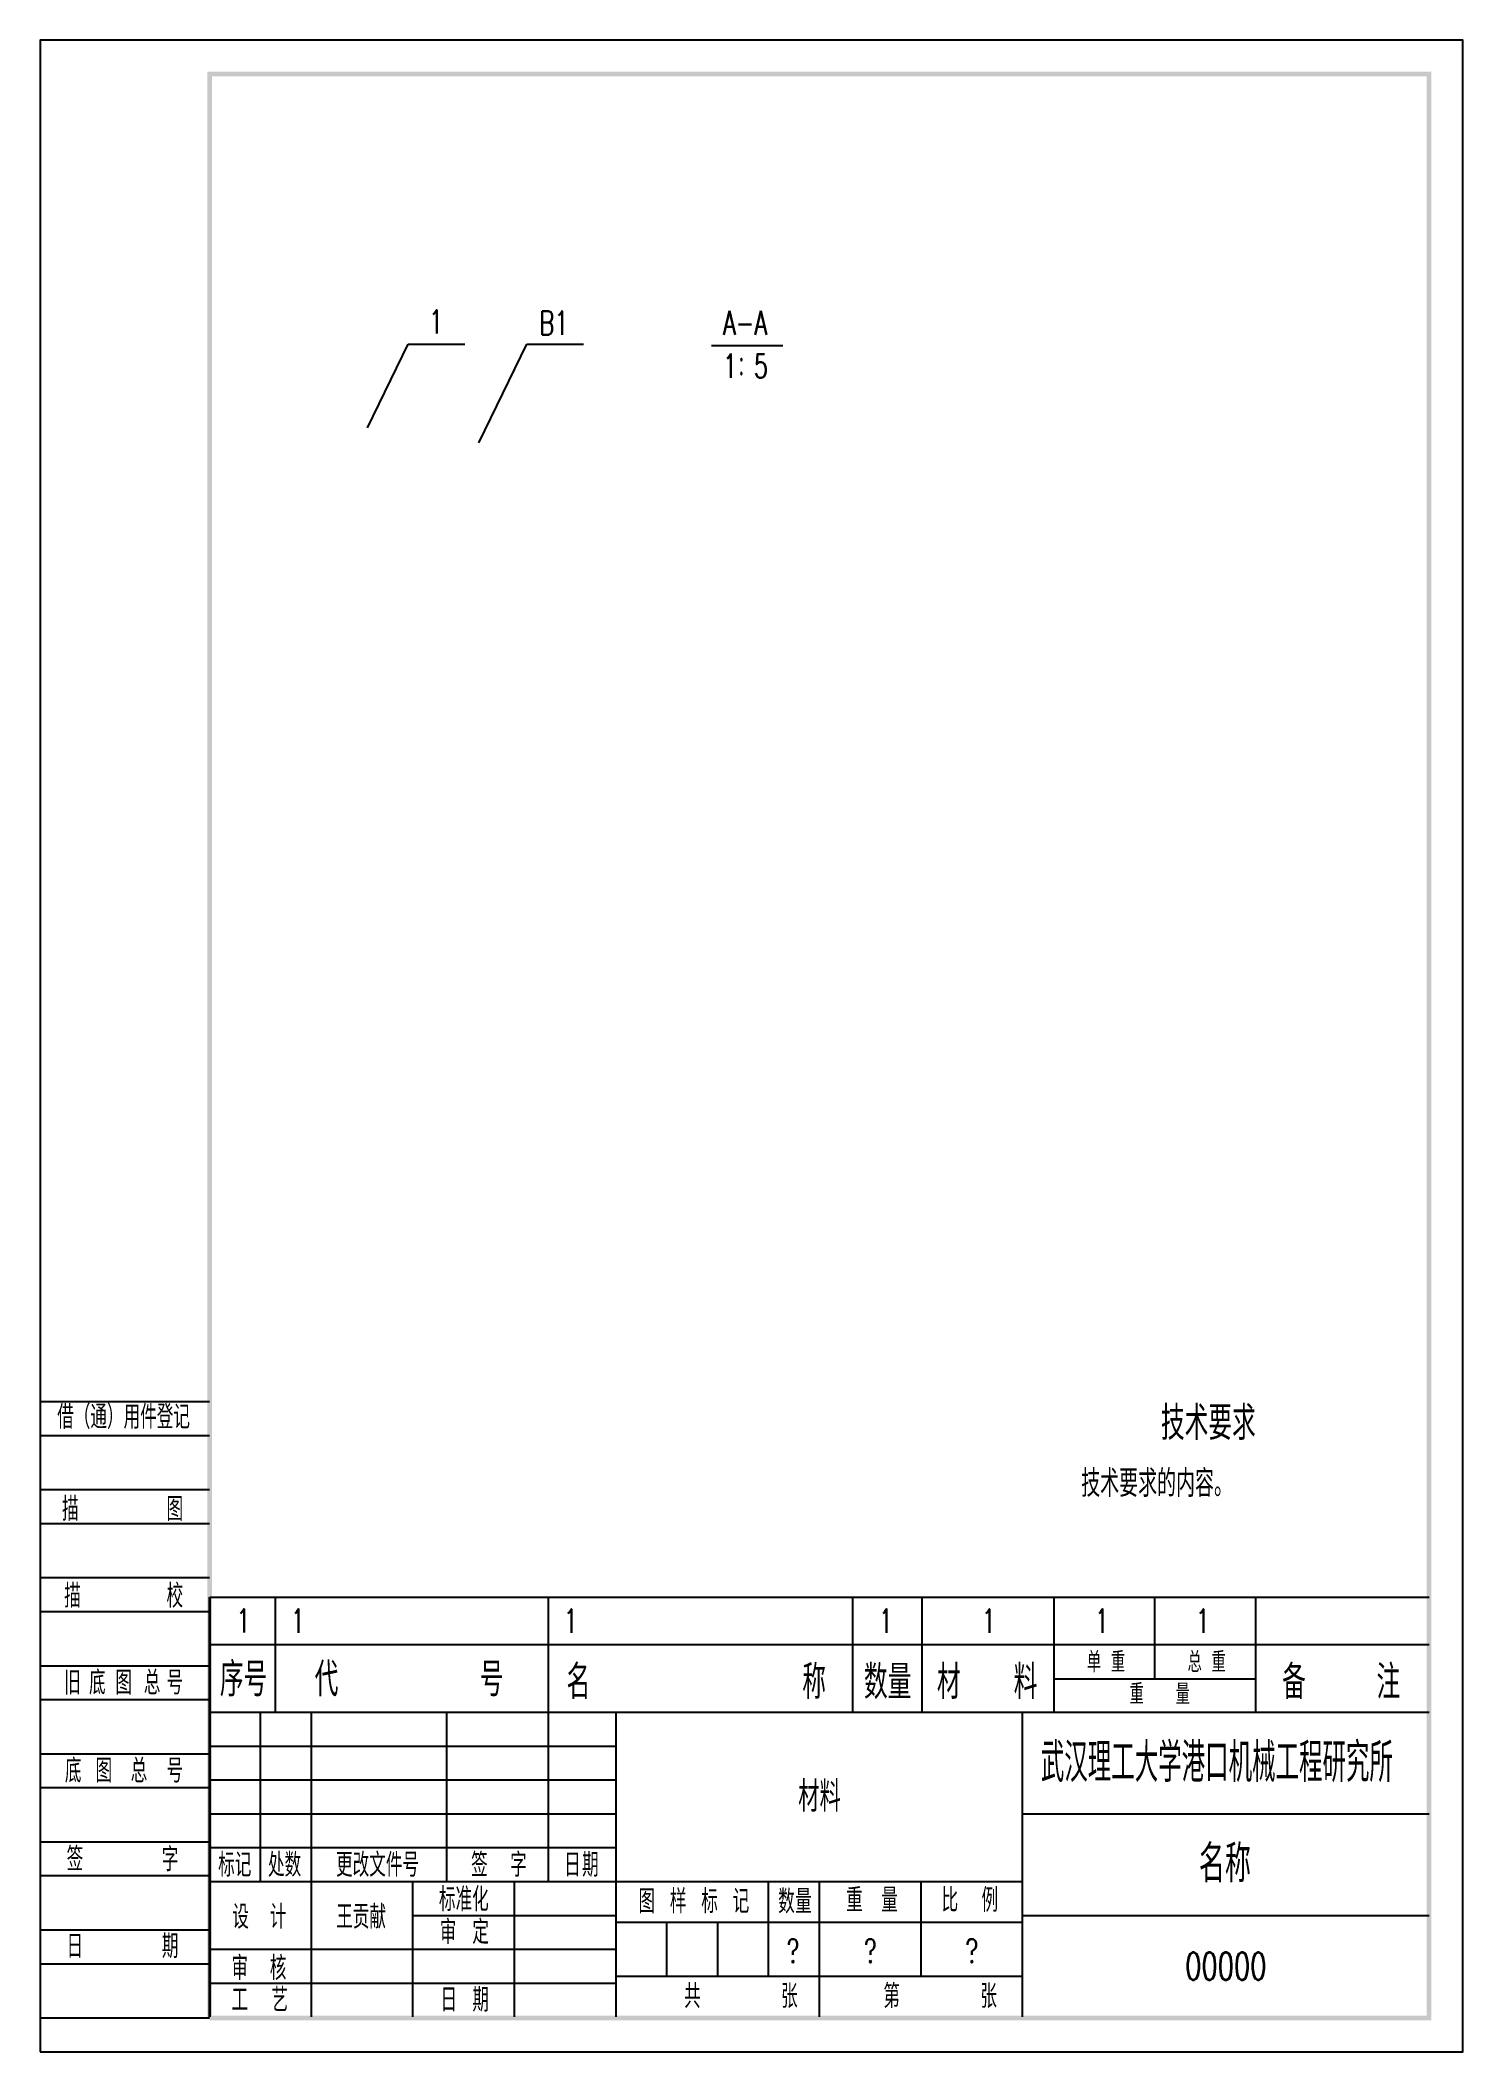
# Model space of a CAD drawing. Extents: x -79 to 131, y -50 to 247.
import ezdxf
from ezdxf.enums import TextEntityAlignment as Align

# ---------------------------------------------------------------- set-up
doc = ezdxf.new("R2010")
doc.units = 0
doc.header["$MEASUREMENT"] = 0
doc.layers.add('L1', color=2, linetype='CONTINUOUS', lineweight=35)
doc.layers.add('L3', color=4, linetype='CONTINUOUS')
doc.styles.add('HZ', font='txt', dxfattribs={"width": 0.7, "bigfont": 'hztxt'})
doc.styles.add('HZTXT', font='ROMANS', dxfattribs={"width": 0.7, "bigfont": 'HZTXT'})

msp = doc.modelspace()

# ---------------------------------------------------------------- linework, layer by layer
at = {"layer": 'L1'}
for p, q in [((-53.71, 0.58), (-53.71, 17.58)), ((-53.71, -44.42), (-53.71, 0.58))]:
    msp.add_line(p, q, dxfattribs=at)
msp.add_point((-53.71, 0.58), dxfattribs=at)
for points in [[(125.92, 242.09), (126.62, 242.79), (-53.38, 242.09), (-54.08, 242.79)], [(-53.38, 242.09), (-54.08, 242.79), (-53.38, -44.56), (-54.08, -44.56)], [(125.92, -44.21), (126.62, -44.91), (125.92, 242.09), (126.62, 242.79)], [(-53.73, -44.21), (-53.73, -44.91), (125.92, -44.21), (126.62, -44.91)]]:
    msp.add_trace(points, dxfattribs=at)
at = {"layer": 'L3'}
for p, q in [((-30.4, 190.19), (-24.43, 202.57)), ((-24.43, 202.57), (-16.06, 202.57)), ((-13.97, 187.99), (-6.9, 202.57)), ((-6.9, 202.57), (1.46, 202.57)), ((20.35, 202.36), (30.9, 202.36)), ((-78.73, 46.44), (-53.73, 46.44)), ((-78.73, 41.44), (-53.73, 41.44)), ((-78.73, 33.44), (-53.73, 33.44)), ((-78.73, 28.44), (-53.73, 28.44)), ((-78.73, 20.44), (-53.73, 20.44)), ((-78.73, 15.44), (-53.73, 15.44)), ((-53.71, 17.58), (126.29, 17.58)), ((-43.98, 0.58), (-43.98, 17.58)), ((-3.71, 0.58), (-3.71, 17.58)), ((41.21, 0.58), (41.21, 17.58)), ((51.44, 0.58), (51.44, 17.58)), ((70.95, 0.58), (70.95, 17.58)), ((85.83, 5.48), (85.83, 17.58)), ((100.7, 0.58), (100.7, 17.58)), ((-53.71, 10.58), (126.29, 10.58)), ((-78.73, 7.44), (-53.73, 7.44)), ((70.96, 5.48), (100.7, 5.48)), ((-78.73, 2.44), (-53.73, 2.44)), ((-53.71, 0.58), (126.29, 0.58)), ((-46.21, -24.42), (-46.21, 0.58)), ((-38.71, -44.42), (-38.71, 0.58)), ((-18.71, -24.42), (-18.71, 0.58)), ((-3.71, -24.42), (-3.71, 0.58)), ((6.29, -44.42), (6.29, 0.58)), ((66.29, -44.42), (66.29, 0.58)), ((-78.73, -5.56), (-53.73, -5.56)), ((-53.71, -4.42), (6.29, -4.42)), ((-78.73, -10.56), (-53.73, -10.56)), ((-53.71, -9.42), (6.29, -9.42)), ((-53.71, -14.42), (6.29, -14.42)), ((66.29, -14.42), (126.29, -14.42)), ((-78.73, -18.56), (-53.73, -18.56)), ((-53.71, -19.42), (6.29, -19.42)), ((-78.73, -23.56), (-53.73, -23.56)), ((-53.71, -24.42), (6.29, -24.42)), ((-23.71, -44.42), (-23.71, -24.42)), ((-8.71, -44.42), (-8.71, -24.42)), ((6.29, -24.42), (66.29, -24.42)), ((28.79, -38.42), (28.79, -24.42)), ((36.29, -44.42), (36.29, -24.42)), ((51.29, -38.42), (51.29, -24.42)), ((-23.71, -29.42), (6.29, -29.42)), ((66.29, -29.42), (126.29, -29.42)), ((-78.73, -31.56), (-53.73, -31.56)), ((6.29, -30.42), (66.29, -30.42)), ((13.79, -38.42), (13.79, -30.42)), ((21.29, -38.42), (21.29, -30.42)), ((-53.71, -34.42), (6.29, -34.42)), ((-78.73, -36.56), (-53.73, -36.56)), ((6.29, -38.42), (66.29, -38.42)), ((-53.71, -39.42), (6.29, -39.42)), ((-78.73, -44.56), (-53.73, -44.56))]:
    msp.add_line(p, q, dxfattribs=at)
msp.add_lwpolyline([(-78.73, -49.56), (131.27, -49.56), (131.27, 247.44), (-78.73, 247.44)], close=True, dxfattribs=at)

# ---------------------------------------------------------------- texts
at = {"layer": 'L1', "style": 'HZTXT', "width": 0.7}
for s, height, p in [('单 重', 3, (78.61, 6.48)), ('总 重', 3, (93.46, 6.48)), ('序号', 5, (-48.71, 2.92)), ('代        号', 5, (-24.29, 2.92)), ('名            称', 5, (18.11, 2.53)), ('数量', 5, (46.37, 2.53)), ('材   料', 5, (61.06, 2.53)), ('备    注', 5, (113.32, 2.53)), ('重   量', 3, (86.53, 1.75))]:
    msp.add_text(s, height=height, dxfattribs=at).set_placement(p, align=Align.CENTER)
at = {"layer": 'L1', "style": 'HZTXT', "width": 0.6}
msp.add_text('武汉理工大学港口机械工程研究所', height=5.775, dxfattribs=at).set_placement((68.98, -9.74))
at = {"layer": 'L1', "style": 'HZTXT', "width": 0.7}
for s, height, p in [('名称', 5.5, (96.15, -21.79)), ('00000', 4, (96.29, -36.92))]:
    msp.add_text(s, height=height, dxfattribs=at).set_placement(p, align=Align.MIDDLE_CENTER)
at = {"layer": 'L3', "style": 'HZTXT', "width": 0.7}
for s, height, p in [('1', 3.5, (-20.31, 205.87)), ('B1', 3.5, (-2.9, 205.7)), ('1', 3.5, (-48.75, 14.07)), ('材料', 4.5, (36.31, -11.88))]:
    msp.add_text(s, height=height, dxfattribs=at).set_placement(p, align=Align.MIDDLE_CENTER)
at = {"layer": 'L3', "width": 0.7}
for s, height, style, p in [('A-A', 3.5, 'HZTXT', (22.06, 203.96)), ('1：5', 3.5, 'HZTXT', (22.06, 197.59)), ('技术要求', 5, 'HZTXT', (86.71, 40.77)), ('技术要求的内容。', 4, 'HZTXT', (74.94, 32.36)), ('描', 3.5, 'HZTXT', (-75.52, 28.81)), ('描', 3.5, 'HZTXT', (-75.2, 16)), ('1', 3.5, 'HZTXT', (-41.75, 12.31)), ('1', 3.5, 'HZTXT', (-1.47, 12.31)), ('旧', 3.5, 'HZTXT', (-75.2, 3.18)), ('签', 3.5, 'HZTXT', (-74.84, -22.85)), ('签', 3.5, 'HZ', (-15.13, -23.73)), ('日', 3.5, 'HZ', (-1.41, -23.73)), ('数', 3.5, 'HZ', (30.2, -29.13)), ('重', 3.5, 'HZ', (40.24, -28.92)), ('比', 3.5, 'HZ', (54.33, -28.92)), ('设', 3.5, 'HZ', (-50.38, -31.39)), ('日', 3.5, 'HZTXT', (-74.84, -35.73)), ('审', 3.5, 'HZ', (-19.75, -33.65)), ('审', 3.5, 'HZ', (-50.5, -38.96)), ('工', 3.5, 'HZ', (-50.5, -43.65)), ('日', 3.5, 'HZ', (-19.64, -43.65))]:
    msp.add_text(s, height=height, dxfattribs=dict(at, style=style)).set_placement(p)
for s, style, p in [('借（通）用件登记', 'HZTXT', (-66.43, 42.42)), ('1', 'HZTXT', (46.1, 12.31)), ('1', 'HZTXT', (61.28, 12.31)), ('1', 'HZTXT', (78, 12.31)), ('1', 'HZTXT', (92.88, 12.31)), ('底', 'HZTXT', (-70.31, 3.18)), ('图', 'HZTXT', (-66.43, 3.18)), ('总', 'HZTXT', (-62.22, 3.18)), ('底', 'HZTXT', (-73.87, -9.82)), ('图', 'HZTXT', (-69.34, -9.82)), ('总', 'HZTXT', (-64.16, -9.82)), ('标记', 'HZ', (-50.02, -23.73)), ('处数', 'HZ', (-42.66, -23.73)), ('更改文件号', 'HZ', (-28.94, -23.73)), ('标准化', 'HZ', (-16.2, -28.81)), ('图 样 标 记', 'HZ', (17.76, -29.11)), ('?', 'HZTXT', (32.39, -36.42)), ('?', 'HZTXT', (43.81, -36.42)), ('?', 'HZTXT', (58.79, -36.42)), ('共     张', 'HZ', (24.7, -43.1)), ('第     张', 'HZ', (54.12, -43.1))]:
    msp.add_text(s, height=3.5, dxfattribs=dict(at, style=style)).set_placement(p, align=Align.CENTER)
for s, style, p in [(' 图', 'HZTXT', (-57.64, 28.81)), ('校', 'HZTXT', (-57.64, 16)), ('号', 'HZTXT', (-57.64, 3.18)), ('号', 'HZTXT', (-57.64, -9.82)), ('字', 'HZTXT', (-58.34, -22.91)), ('字', 'HZ', (-6.91, -23.73)), ('期', 'HZ', (3.69, -23.73)), ('量', 'HZ', (35.15, -29.11)), ('量', 'HZ', (47.87, -28.92)), ('例', 'HZ', (62.67, -28.92)), ('计', 'HZ', (-42.39, -31.39)), ('王贡献', 'HZ', (-27.69, -31.39)), ('期', 'HZTXT', (-58.34, -35.73)), ('定', 'HZ', (-12.5, -33.65)), ('核', 'HZ', (-42.39, -38.96)), ('艺', 'HZ', (-42.16, -43.65)), ('期', 'HZ', (-12.5, -43.65))]:
    msp.add_text(s, height=3.5, dxfattribs=dict(at, style=style)).set_placement(p, align=Align.RIGHT)

doc.saveas('drawing.dxf')
